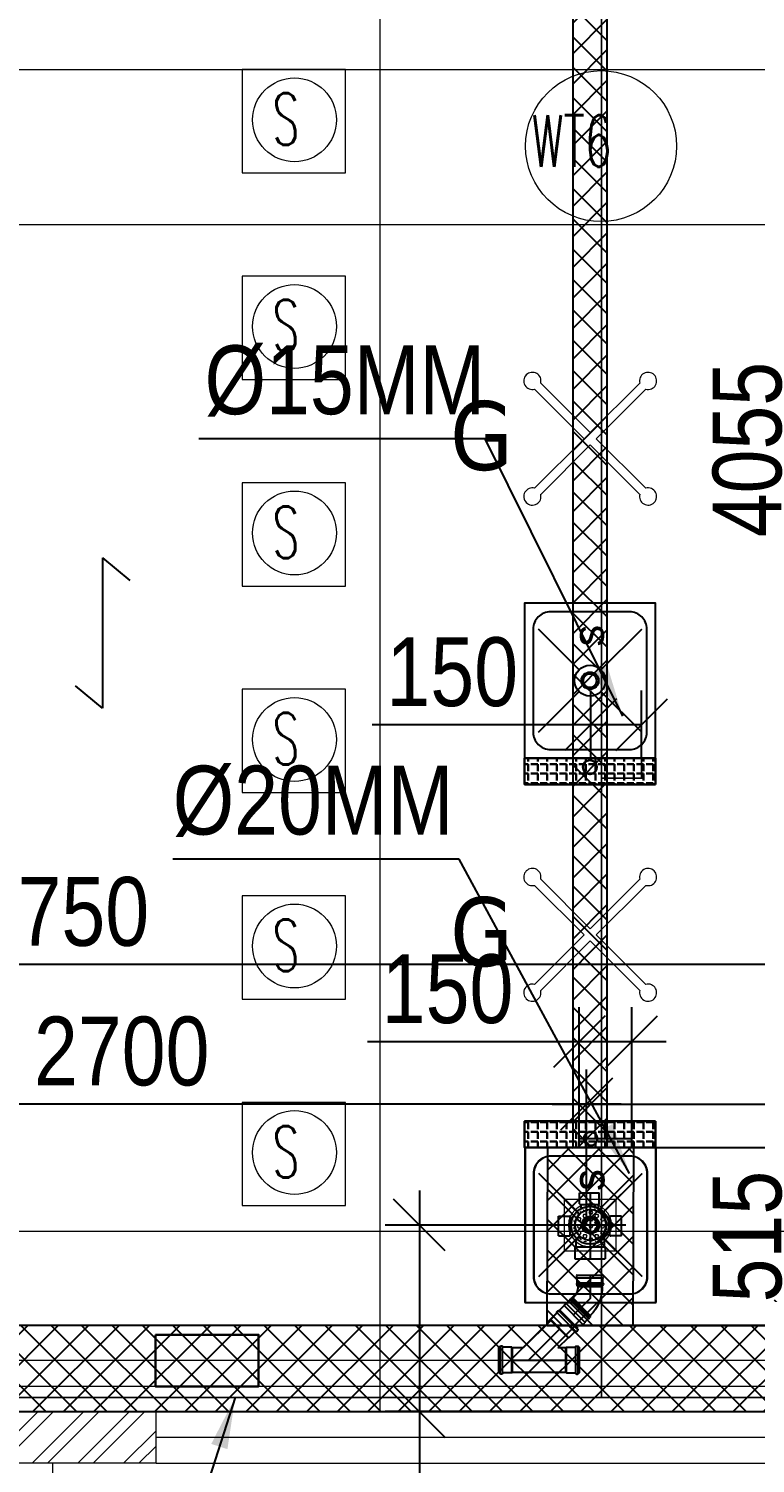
# Model space of a CAD drawing. Header units: inches. Extents: x 5899882 to 5988838, y -468923 to -96891.
# Drawn here: x 5962613 to 5964723, y -293920 to -289753 of the extents above; entities that cross this region are included whole.
import ezdxf

# ---------------------------------------------------------------- set-up
doc = ezdxf.new("R2010")
doc.units = ezdxf.units.IN
doc.header["$MEASUREMENT"] = 0
doc.linetypes.add('1', pattern=[0])
doc.layers.get('Defpoints').update_dxf_attribs({"color": 8})
for name, color, linetype in [('0- SLC ARCH LAYOUT', 7, 'Continuous'), ('0- SLC DIMENSION', 7, 'Continuous'), ('0-SLC RCC 2ND. FLOOR', 7, 'Continuous'), ('0-SLC-40 MM Waste water pipe', 3, 'Continuous'), ('0-SLC-75MM WASTE PIPE', 6, 'Continuous'), ('0-SLC-DOMESTIC LINE', 5, 'DOMESTIC_LINE'), ('0-SLC-Multi nahani trap', 6, 'Continuous'), ('0-SLC-Raised portion', 1, 'Continuous'), ('0-SLC-Toilet fixture', 5, 'Continuous'), ('A-WALL-PATT', 252, 'Continuous')]:
    doc.layers.add(name, color=color, linetype=linetype)
for name, color, linetype, lineweight in [('0-SLC-100 mm Multi nahani trap jali', 253, 'Continuous', 13), ('ARCL-HATCH-B', 8, 'Continuous', 5), ('ARLC-COL', 8, 'Continuous', 30), ('ARLC-DIMF', 8, 'Continuous', 5), ('ARLC-DOOR-W', 8, 'Continuous', 5), ('ARLC-FUR (NOMN)', 8, 'Continuous', 9), ('ARLC-FURN', 8, 'Continuous', 9), ('ARLC-GAS BURNER', 8, 'Continuous', 5), ('ARLC-SINK', 8, 'Continuous', 9), ('ARLC-WALL', 8, 'Continuous', 15)]:
    doc.layers.add(name, color=color, linetype=linetype, lineweight=lineweight)
doc.styles.add('ARIAL', font='tahoma.ttf')
doc.styles.add('RS', font='simplex8.shx', dxfattribs={"width": 0.6, "height": 150})
doc.styles.get("Standard").update_dxf_attribs({"font": 'arial.ttf'})
doc.styles.add('swis cn bt', font='swissc.ttf')
doc.linetypes.add('DOMESTIC_LINE', pattern='A,0.5,-0.2,["DWS",ARIAL,S=0.1,R=0,X=-0.1,Y=-0.05],-0.25', length=0.95)
doc.dimstyles.new('SLC', dxfattribs={"dimtxt": 200, "dimasz": 150, "dimexe": 100, "dimexo": 0, "dimgap": 50, "dimtad": 1, "dimdec": 0, "dimrnd": 5, "dimzin": 1, "dimdsep": 46, "dimtxsty": 'swis cn bt', "dimblk": 'OBLIQUE', "dimcen": 60, "dimdle": 100, "dimclrd": 256, "dimclre": 256, "dimclrt": 256, "dimazin": 0, "dimtfac": 1, "dimtdec": 0, "dimtofl": 0, "dimtmove": 0, "dimatfit": 3, "dimfxl": 0.18, "dimtolj": 1, "dimtzin": 0, "dimarcsym": 0})

# ---------------------------------------------------------------- blocks, each defined once
blk = doc.blocks.new('sk')
for p, q in [((5826975.9, -135444.1), (5827094.1, -135562.3)), ((5827157.8, -135562.3), (5827275.9, -135444.1)), ((5826975.9, -135744.1), (5827094.1, -135625.9)), ((5827157.8, -135625.9), (5827275.9, -135744.1))]:
    blk.add_line(p, q)
for radius in [45, 25]:
    blk.add_circle((5827125.9, -135594.1), radius)
at = {"layer": 'ARLC-SINK'}
blk.add_lwpolyline([(5826900.9, -135784.1), (5827350.9, -135784.1), (5827350.9, -135404.1), (5826900.9, -135404.1)], close=True, dxfattribs=at)
blk.add_lwpolyline([(5826975.9, -135759.1), (5827275.9, -135759.1, 0.414214), (5827325.9, -135709.1), (5827325.9, -135479.1, 0.414214), (5827275.9, -135429.1), (5826975.9, -135429.1, 0.414214), (5826925.9, -135479.1), (5826925.9, -135709.1, 0.414214)], format="xyb", close=True, dxfattribs=at)
blk.add_text('s', height=90, dxfattribs=at).set_placement((5827225.2, -135634.2))
blk = doc.blocks.new('FGVRRGBV')
at = {"layer": 'ARLC-GAS BURNER'}
for points in [[(5956168.2, -143896.6), (5956312, -143752.8), (5956168.2, -143609)], [(5956329.7, -143735.1), (5956185.9, -143591.3)], [(5956329.7, -143735.1), (5956473.4, -143591.3)], [(5956491.1, -143896.6), (5956347.3, -143752.8), (5956491.1, -143609)], [(5956329.7, -143770.5), (5956185.9, -143914.3)], [(5956329.7, -143770.5), (5956473.4, -143914.3)]]:
    blk.add_lwpolyline(points, dxfattribs=at)
for centre, start, end in [((5956161.7, -143584.9), 345, 285), ((5956497.6, -143584.9), 255, 195), ((5956161.7, -143920.7), 75, 15), ((5956497.6, -143920.7), 165, 105)]:
    blk.add_arc(centre, 25, start, end, dxfattribs=at)
at = {"layer": 'ARLC-GAS BURNER', "insert": (5956014.2, -143745.3), "char_height": 200, "attachment_point": 5, "style": 'ARIAL'}
blk.add_mtext('\\A1;G', dxfattribs=at)
blk = doc.blocks.new('A$C3DAD2E9A')
at = {"layer": 'ARCL-HATCH-B'}
h = blk.add_hatch(dxfattribs=at)
h.set_pattern_fill('ANSI32', color=256, scale=250)
h.set_pattern_definition([(45, (-5806111.7, 109613.3), (-66.2912607, 66.2912607), []), (45, (-5806067.505, 109613.3), (-66.2912607, 66.2912607), [])])
h.paths.add_polyline_path([(17797.2, -19723.5), (16897.2, -19723.5), (16897.2, -19873.5), (17797.2, -19873.5)])
at = {"layer": 'ARLC-DIMF'}
for p, q in [((18447.3, -15500), (18447.3, -19723.5)), ((13647.2, -19573.5), (21497.2, -19573.5))]:
    blk.add_line(p, q, dxfattribs=at)
at = {"layer": 'ARLC-DOOR-W'}
for p, q in [((17797.2, -19723.5), (20197.2, -19723.5)), ((20197.2, -19798.5), (17797.2, -19798.5)), ((17797.2, -19873.5), (20197.2, -19873.5))]:
    blk.add_line(p, q, dxfattribs=at)
at = {"layer": 'ARLC-FUR (NOMN)'}
for centre, radius in [((19089.4, -16047.1), 219.2), ((18199.2, -15970.9), 121.8), ((18199.2, -16570.9), 121.8), ((18199.2, -17170.9), 121.8), ((18199.2, -17770.9), 121.8), ((18199.2, -18370.9), 121.8), ((18199.2, -18970.9), 121.8)]:
    blk.add_circle(centre, radius, dxfattribs=at)
at = {"layer": 'ARLC-FURN'}
blk.add_line((17497.2, -22873.5), (17497.2, -19873.5), dxfattribs=at)
for points in [[(18447.3, -19723.5), (19667.3, -19723.5), (19667.3, -13703), (18447.3, -13703)], [(18047.3, -16125), (18347.3, -16125), (18347.3, -15825), (18047.3, -15825)], [(18047.3, -16725), (18347.3, -16725), (18347.3, -16425), (18047.3, -16425)], [(18047.3, -17325), (18347.3, -17325), (18347.3, -17025), (18047.3, -17025)], [(18047.3, -17925), (18347.3, -17925), (18347.3, -17625), (18047.3, -17625)], [(18047.3, -18525), (18347.3, -18525), (18347.3, -18225), (18047.3, -18225)], [(18047.3, -19125), (18347.3, -19125), (18347.3, -18825), (18047.3, -18825)]]:
    blk.add_lwpolyline(points, close=True, dxfattribs=at)
at = {"layer": 'ARLC-WALL', "ltscale": 0.1}
for p, q in [((17797.2, -19723.5), (13647.2, -19723.5)), ((17797.2, -19873.5), (17797.2, -19723.5)), ((17797.2, -19873.5), (16897.2, -19873.5))]:
    blk.add_line(p, q, dxfattribs=at)
at = {"layer": 'ARLC-GAS BURNER'}
for p in [(-5937271.8, 126855.6), (-5937271.8, 125414.4)]:
    blk.add_blockref('FGVRRGBV', p, dxfattribs=at)
at = {"layer": 'ARLC-SINK', "rotation": 90}
for p in [(-116536.8, -5844725.9), (-116536.8, -5846307.2), (-116535, -5846307.2)]:
    blk.add_blockref('sk', p, dxfattribs=at)
at = {"layer": 'ARLC-FUR (NOMN)', "style": 'RS', "width": 0.6}
for s, p in [('S ', (18135, -16043.7)), ('WT6', (18888, -16107.7)), ('S ', (18135, -16643.7)), ('S ', (18135, -17243.7)), ('S ', (18135, -17843.7)), ('S ', (18135, -18443.7)), ('S ', (18135, -19043.7))]:
    blk.add_text(s, height=150, dxfattribs=at).set_placement(p)
blk = doc.blocks.new('sink22')
at = {"color": 0}
for p, q in [((-150, 150), (-31.8, 31.8)), ((-150, 150), (-31.8, 31.8)), ((31.8, 31.8), (150, 150)), ((31.8, 31.8), (150, 150)), ((-150, -150), (-31.8, -31.8)), ((-150, -150), (-31.8, -31.8)), ((31.8, -31.8), (150, -150)), ((31.8, -31.8), (150, -150))]:
    blk.add_line(p, q, dxfattribs=at)
blk.add_lwpolyline([(-225, -190), (225, -190), (225, 190), (-225, 190)], close=True, dxfattribs=at)
blk.add_lwpolyline([(-150, -165), (150, -165, 0.414214), (200, -115), (200, 115, 0.414214), (150, 165), (-150, 165, 0.414214), (-200, 115), (-200, -115, 0.414214)], format="xyb", close=True, dxfattribs=at)
for radius in [45, 45, 25, 25]:
    blk.add_circle((0, 0), radius, dxfattribs=at)
blk = doc.blocks.new('FD COVER')
at = {"layer": '0-SLC-100 mm Multi nahani trap jali'}
h = blk.add_hatch(color=1, dxfattribs=at)
h.paths.add_polyline_path([(52.4, 0, 1), (-52.4, 0, 1)])
h.paths.add_polyline_path([(-49.7, 0, -1), (49.7, 0, -1)], flags=16)
h = blk.add_hatch(dxfattribs=at)
h.set_pattern_fill('HEX', color=1, scale=45.193777, style=0)
h.set_pattern_definition([(0, (-4759.384, 4380.386), (0, 9.78474), [5.649222, -11.298444]), (120, (-4759.384, 4380.386), (-8.473833, -4.89237), [5.649222, -11.298444]), (60, (-4753.735, 4380.386), (-8.473833, 4.89237), [5.649222, -11.298444])])
h.paths.add_polyline_path([(-49.7, 0, 1), (49.7, 0, 1)])
at = {"layer": '0-SLC-100 mm Multi nahani trap jali', "color": 1, "ltscale": 3}
for p, q in [((-75, 75), (-44.2, 44.2)), ((75, 75), (44.2, 44.2)), ((-44.2, -44.2), (-75, -75)), ((44.2, -44.2), (75, -75))]:
    blk.add_line(p, q, dxfattribs=at)
at = {"layer": '0-SLC-100 mm Multi nahani trap jali', "color": 1, "ltscale": 3, "const_width": 3.75}
blk.add_lwpolyline([(-75, -75), (75, -75), (75, 75), (-75, 75)], close=True, dxfattribs=at)
at = {"layer": '0-SLC-100 mm Multi nahani trap jali', "color": 1, "ltscale": 3}
blk.add_circle((0, 0), 62.5, dxfattribs=at)
blk = doc.blocks.new('A$C52224D05')
at = {"layer": '0-SLC-Multi nahani trap', "linetype": 'Continuous'}
h = blk.add_hatch(color=256, dxfattribs=at)
h.paths.add_polyline_path([(58.1, 0, 1), (-57.9, 0, 1)])
h.paths.add_polyline_path([(-54.9, 0, -1), (55.1, 0, -1)], flags=16)
for p, q in [((-25.9, 91.4), (-25.9, 77.8)), ((31.1, 91.4), (-25.9, 91.4)), ((0, 103.7), (0, -103.7)), ((31.1, 91.4), (31.1, 77.8)), ((-25.9, 77.8), (-25.9, 60.2)), ((28.7, 57.9), (-23.6, 57.9)), ((-22.4, 57.9), (-22.4, 50.2)), ((27.6, 57.9), (27.6, 47.6)), ((31.1, 77.8), (31.1, 60.2)), ((65.5, 44), (74, 44)), ((74, 44), (97.8, 44)), ((97.8, -44), (97.8, 44)), ((-96.3, 0), (95.2, 0)), ((-78.2, 26.7), (-93.7, 26.7)), ((-93.7, -30.2), (-93.7, 26.7)), ((-62.6, 26.7), (-78.2, 26.7)), ((-60.3, -27.9), (-60.3, 24.4)), ((-60.3, 23.3), (-50.5, 23.3)), ((41.1, 41), (63, 41)), ((63, -41.5), (63, 41.5)), ((-78.2, -30.2), (-93.7, -30.2)), ((-62.6, -30.2), (-77.7, -30.2)), ((-60.3, -26.7), (-50.5, -26.7)), ((41.1, -41), (63, -41)), ((-25.9, -77.8), (-25.9, -60.2)), ((-25.9, -91.4), (-25.9, -77.8)), ((28.7, -57.9), (-23.6, -57.9)), ((-22.4, -57.9), (-22.4, -50.2)), ((27.6, -57.9), (27.6, -47.6)), ((31.1, -77.8), (31.1, -60.2)), ((31.1, -91.4), (31.1, -77.8)), ((65.5, -44), (74, -44)), ((74, -44), (97.8, -44)), ((31.1, -91.4), (-25.9, -91.4))]:
    blk.add_line(p, q, dxfattribs=at)
blk.add_circle((0.1, 0), 55, dxfattribs=at)
for centre, radius, start, end in [((-23.6, 60.2), 2.33, 180, 270), ((28.7, 60.2), 2.33, 270, 0), ((65.5, 41.5), 2.5, 90, 180), ((-62.6, 24.4), 2.33, 0, 90), ((-62.6, -27.9), 2.33, 270, 0), ((65.5, -41.5), 2.5, 180, 270), ((-23.6, -60.2), 2.33, 90, 180), ((28.7, -60.2), 2.33, 0, 90)]:
    blk.add_arc(centre, radius, start, end, dxfattribs=at)
blk = doc.blocks.new('A$C23A5667F')
at = {"color": 0}
for p, q in [((-192.7, 122), (-122, 192.7)), ((-190.9, 117.9), (-117.9, 190.9)), ((-183.9, 110.8), (-110.8, 183.9)), ((-119, 189.7), (-122, 192.7)), ((-110.8, 187.4), (-114.3, 190.9)), ((-86.9, 157.6), (-112, 182.7)), ((-189.7, 119), (-192.7, 122)), ((-187.4, 110.8), (-190.9, 114.3)), ((-157.6, 86.9), (-182.7, 112)), ((-157.3, 86.6), (-86.6, 157.3)), ((-153.8, 86.6), (-86.6, 153.8)), ((-86.6, 157), (-86.6, 153.8)), ((-86.6, 153.8), (19.7, 47.5)), ((-157, 86.6), (-153.8, 86.6)), ((-153.8, 86.6), (-114.7, 47.5)), ((-193.3, 50), (-197.5, 50)), ((-197.5, -50), (-197.5, 50)), ((-193.3, -51.7), (-193.3, 51.7)), ((-185.8, 54.2), (-190.8, 54.2)), ((-183.3, -51.7), (-183.3, 51.7)), ((-147.8, 50), (-183.3, 50)), ((-147.5, -50), (-147.5, 50)), ((-147.3, 49.8), (-145, 47.5)), ((-145, -47.5), (-145, 47.5)), ((63.4, 49.8), (61.2, 47.5)), ((61.2, -47.5), (61.2, 47.5)), ((63.7, -50), (63.7, 50)), ((64, 50), (99.5, 50)), ((99.5, -51.7), (99.5, 51.7)), ((102, 54.2), (107, 54.2)), ((109.5, -51.7), (109.5, 51.7)), ((109.5, 50), (113.7, 50)), ((113.7, -50), (113.7, 50)), ((-193.3, -50), (-197.5, -50)), ((-185.8, -54.2), (-190.8, -54.2)), ((-147.8, -50), (-183.3, -50)), ((-147.3, -49.8), (-145, -47.5)), ((63.4, -49.8), (61.2, -47.5)), ((64, -50), (99.5, -50)), ((102, -54.2), (107, -54.2)), ((109.5, -50), (113.7, -50))]:
    blk.add_line(p, q, dxfattribs=at)
at = {"color": 8}
for points in [[(-120.2, 120.2), (0, 0)], [(61.2, 0), (-145, 0)]]:
    blk.add_lwpolyline(points, dxfattribs=at)
at = {"color": 0}
for points in [[(-145, 47.5), (-114.7, 47.5)], [(19.7, 47.5), (61.2, 47.5)], [(61.2, -47.5), (-145, -47.5)]]:
    blk.add_lwpolyline(points, dxfattribs=at)
for centre, radius, start, end in [((-116.1, 189.2), 2.5, 45, 135), ((-112.6, 185.6), 2.5, 315, 45), ((-189.2, 116.1), 2.5, 135, 225), ((-87.5, 157), 0.833, 0, 45), ((-185.6, 112.6), 2.5, 225, 315), ((-157, 87.5), 0.833, 225, 270), ((-190.8, 51.7), 2.5, 90, 180), ((-185.8, 51.7), 2.5, 0, 90), ((-147.8, 49.2), 0.833, 45, 90), ((64, 49.2), 0.833, 90, 135), ((102, 51.7), 2.5, 90, 180), ((107, 51.7), 2.5, 0, 90), ((-190.8, -51.7), 2.5, 180, 270), ((-185.8, -51.7), 2.5, 270, 0), ((-147.8, -49.2), 0.833, 270, 315), ((64, -49.2), 0.833, 225, 270), ((102, -51.7), 2.5, 180, 270), ((107, -51.7), 2.5, 270, 0)]:
    blk.add_arc(centre, radius, start, end, dxfattribs=at)
blk = doc.blocks.new('1248')
at = {"color": 0}
for p, q in [((-21.4, 74.3), (-74.3, 21.4)), ((-15.6, 68.6), (-68.6, 15.6)), ((-57.9, 4.9), (-4.9, 57.9)), ((-1.5, 54.5), (-54.5, 1.5)), ((-52.1, -0.9), (1, 52.1)), ((-52.1, -0.9), (1, 52.1)), ((0.8, 49.3), (-49.3, -0.8)), ((-21.4, 74.3), (-19.5, 75)), ((-19.5, 75), (-15, 70.5)), ((-15.6, 68.6), (-15, 70.5)), ((-4.9, 57.9), (-15.6, 68.6)), ((-4.9, 57.9), (-3, 58.5)), ((-3, 58.5), (-0.9, 56.5)), ((-1.5, 54.5), (-0.9, 56.5)), ((1, 52.1), (-1.5, 54.5)), ((0.8, 49.3), (1, 52.1)), ((-74.3, 21.4), (-75, 19.5)), ((-75, 19.5), (-70.6, 15)), ((-68.6, 15.6), (-70.6, 15)), ((-57.9, 4.9), (-68.6, 15.6)), ((-57.9, 4.9), (-58.5, 3)), ((-58.5, 3), (-56.5, 0.9)), ((-54.5, 1.5), (-56.5, 0.9)), ((-52.1, -0.9), (-54.5, 1.5)), ((34.2, -35.4), (34.3, 35.4)), ((34.3, 35.4), (36.2, 37.5)), ((36.2, 37.5), (39.6, 37.5)), ((36.2, 37.5), (36.2, -37.5)), ((36.2, 37.5), (36.2, -37.5)), ((39.6, 37.5), (40.5, 39.3)), ((39.6, -37.5), (39.6, 37.5)), ((43.5, 39.3), (40.5, 39.3)), ((44.4, 37.5), (43.5, 39.3)), ((44.4, 37.5), (59.5, 37.5)), ((44.4, 37.5), (44.4, -37.5)), ((59.5, 37.5), (60.5, 39.3)), ((59.5, -37.5), (59.5, 37.5)), ((66.8, 39.3), (60.5, 39.3)), ((66.8, 39.3), (67.8, 37.5)), ((67.8, -37.5), (67.8, 37.5)), ((-49.3, -0.8), (-52.1, -0.9)), ((34.2, -35.4), (36.2, -37.5)), ((36.2, -37.5), (39.6, -37.5)), ((39.6, -37.5), (40.5, -39.3)), ((43.5, -39.3), (40.5, -39.3)), ((44.4, -37.5), (43.5, -39.3)), ((44.4, -37.5), (59.5, -37.5)), ((59.5, -37.5), (60.5, -39.3)), ((66.8, -39.3), (60.5, -39.3)), ((67.8, -37.5), (66.8, -39.3))]:
    blk.add_line(p, q, dxfattribs=at)
at = {"color": 8}
blk.add_lwpolyline([(-47.9, 47.9), (0, 0), (67.8, 0)], dxfattribs=at)
at = {"color": 0}
for major_axis, start_param, end_param in [((0, 47.3), 2.356166, 3.141564), ((0, 118.1), 2.356191, 3.14159)]:
    blk.add_ellipse((34.3, 82.7), major_axis=major_axis, ratio=1, start_param=start_param, end_param=end_param, dxfattribs=at)
blk = doc.blocks.new('GYS')
for p, q in [((6635556, -325051.9), (6635556, -325488.3)), ((6635556, -325051.9), (6635635, -325117)), ((6635556, -325488.3), (6635477, -325423.2))]:
    blk.add_line(p, q)
blk = doc.blocks.new('A$C4AE13D6C')
at = {"layer": 'ARLC-COL', "color": 7}
blk.add_lwpolyline([(-12911.3, -11562), (-12611.3, -11562), (-12611.3, -11712), (-12911.3, -11712)], close=True, dxfattribs=at)
blk = doc.blocks.new('A$C77C3199A')
at = {"layer": 'ARLC-WALL', "color": 30}
for p, q in [((13125, -15825), (21645, -15825)), ((13125, -16275), (21645, -16275)), ((21645, -19200), (13645, -19200)), ((21645, -19650), (13645, -19650))]:
    blk.add_line(p, q, dxfattribs=at)
at = {"color": 8, "lineweight": 18}
blk.add_blockref('A$C4AE13D6C', (30706.3, -7938), dxfattribs=at)
at = {"color": 0}
blk.add_blockref('GYS', (-6617914, 307808.3), dxfattribs=at)
blk = doc.blocks.new('_OBLIQUE')
at = {"color": 0, "linetype": 'ByBlock'}
blk.add_line((-0.5, -0.5), (0.5, 0.5), dxfattribs=at)
blk = doc.blocks.new('*D286')
at = {"layer": '0- SLC DIMENSION', "lineweight": -2, "transparency": 16777216}
for p, q in [((5963748, -293127.8), (5963748, -293770)), ((5964243.4, -293227.8), (5963648, -293227.8)), ((5964243.4, -293770), (5963648, -293770)), ((5963748, -293770), (5963748, -294529.9))]:
    blk.add_line(p, q, dxfattribs=at)
at = {"layer": 'Defpoints', "color": 0, "transparency": 16777216}
for p in [(5964243.4, -293227.8), (5963748, -293770), (5964243.4, -293770)]:
    blk.add_point(p, dxfattribs=at)
at = {"layer": '0- SLC DIMENSION', "lineweight": -2, "transparency": 16777216, "xscale": 150, "yscale": 150, "zscale": 150}
for p, rotation in [((5963748, -293227.8), 90), ((5963748, -293770), 270)]:
    blk.add_blockref('_OBLIQUE', p, dxfattribs=dict(at, rotation=rotation))
at = {"layer": '0- SLC DIMENSION', "transparency": 16777216, "insert": (5963595.5, -294293), "char_height": 200, "attachment_point": 5, "rotation": 90, "style": 'swis cn bt'}
blk.add_mtext('\\A1;540', dxfattribs=at)
blk = doc.blocks.new('*D287')
at = {"layer": '0- SLC DIMENSION', "lineweight": -2, "transparency": 16777216}
for p, q in [((5964233.4, -293227.8), (5964233.4, -292776.5)), ((5966831.1, -293227.8), (5966831.1, -292776.5)), ((5964133.4, -292876.5), (5966931.1, -292876.5))]:
    blk.add_line(p, q, dxfattribs=at)
at = {"layer": 'Defpoints', "color": 0, "transparency": 16777216}
for p in [(5966831.1, -292876.5), (5964233.4, -293227.8), (5966831.1, -293227.8)]:
    blk.add_point(p, dxfattribs=at)
at = {"layer": '0- SLC DIMENSION', "lineweight": -2, "transparency": 16777216, "xscale": 150, "yscale": 150, "zscale": 150, "rotation": 180}
blk.add_blockref('_OBLIQUE', (5964233.4, -292876.5), dxfattribs=at)
at = {"layer": '0- SLC DIMENSION', "lineweight": -2, "transparency": 16777216, "xscale": 150, "yscale": 150, "zscale": 150}
blk.add_blockref('_OBLIQUE', (5966831.1, -292876.5), dxfattribs=at)
at = {"layer": '0- SLC DIMENSION', "transparency": 16777216, "insert": (5965532.2, -292723.7), "char_height": 200, "attachment_point": 5, "style": 'swis cn bt'}
blk.add_mtext('\\A1;2600', dxfattribs=at)
blk = doc.blocks.new('*D288')
at = {"layer": '0- SLC DIMENSION', "lineweight": -2, "transparency": 16777216}
for p, q in [((5961533.4, -293228.4), (5961533.4, -292776.5)), ((5964233.4, -293227.8), (5964233.4, -292776.5)), ((5964333.4, -292876.5), (5961433.4, -292876.5))]:
    blk.add_line(p, q, dxfattribs=at)
at = {"layer": 'Defpoints', "color": 0, "transparency": 16777216}
for p in [(5961533.4, -292876.5), (5961533.4, -293228.4), (5964233.4, -293227.8)]:
    blk.add_point(p, dxfattribs=at)
at = {"layer": '0- SLC DIMENSION', "lineweight": -2, "transparency": 16777216, "xscale": 150, "yscale": 150, "zscale": 150, "rotation": 180}
blk.add_blockref('_OBLIQUE', (5961533.4, -292876.5), dxfattribs=at)
at = {"layer": '0- SLC DIMENSION', "lineweight": -2, "transparency": 16777216, "xscale": 150, "yscale": 150, "zscale": 150}
blk.add_blockref('_OBLIQUE', (5964233.4, -292876.5), dxfattribs=at)
at = {"layer": '0- SLC DIMENSION', "transparency": 16777216, "insert": (5962883.4, -292723.7), "char_height": 200, "attachment_point": 5, "style": 'swis cn bt'}
blk.add_mtext('\\A1;2700', dxfattribs=at)
blk = doc.blocks.new('*D290')
at = {"layer": '0- SLC DIMENSION', "lineweight": -2, "transparency": 16777216}
for p, q in [((5958833.3, -293520), (5958833.3, -292370.8)), ((5966583.3, -293520), (5966583.3, -292370.8)), ((5966683.3, -292470.8), (5958733.3, -292470.8))]:
    blk.add_line(p, q, dxfattribs=at)
at = {"layer": 'Defpoints', "color": 0, "transparency": 16777216}
for p in [(5958833.3, -292470.8), (5958833.3, -293520), (5966583.3, -293520)]:
    blk.add_point(p, dxfattribs=at)
at = {"layer": '0- SLC DIMENSION', "lineweight": -2, "transparency": 16777216, "xscale": 150, "yscale": 150, "zscale": 150}
for p, rotation in [((5958833.3, -292470.8), 180.0000000000275), ((5966583.3, -292470.8), 2.749800387391588e-11)]:
    blk.add_blockref('_OBLIQUE', p, dxfattribs=dict(at, rotation=rotation))
at = {"layer": '0- SLC DIMENSION', "transparency": 16777216, "insert": (5962708.3, -292318.2), "char_height": 200, "attachment_point": 5, "style": 'swis cn bt'}
blk.add_mtext('\\A1;7750', dxfattribs=at)
blk = doc.blocks.new('*D307')
at = {"layer": '0- SLC DIMENSION', "lineweight": -2, "transparency": 16777216}
for p, q in [((5964853.4, -288847.7), (5964853.4, -293102.4)), ((5964293.4, -288947.7), (5964953.4, -288947.7)), ((5964293.4, -293002.4), (5964953.4, -293002.4))]:
    blk.add_line(p, q, dxfattribs=at)
at = {"layer": 'Defpoints', "color": 0, "transparency": 16777216}
for p in [(5964293.4, -288947.7), (5964293.4, -293002.4), (5964853.4, -293002.4)]:
    blk.add_point(p, dxfattribs=at)
at = {"layer": '0- SLC DIMENSION', "lineweight": -2, "transparency": 16777216, "xscale": 150, "yscale": 150, "zscale": 150}
for p, rotation in [((5964853.4, -288947.7), 90), ((5964853.4, -293002.4), 270)]:
    blk.add_blockref('_OBLIQUE', p, dxfattribs=dict(at, rotation=rotation))
at = {"layer": '0- SLC DIMENSION', "transparency": 16777216, "insert": (5964700.8, -290975.1), "char_height": 200, "attachment_point": 5, "rotation": 90, "style": 'swis cn bt'}
blk.add_mtext('\\A1;4055', dxfattribs=at)
blk = doc.blocks.new('*D309')
at = {"layer": '0- SLC DIMENSION', "lineweight": -2, "transparency": 16777216}
for p, q in [((5964853.4, -292902.8), (5964853.4, -293620.1)), ((5964370.1, -293002.8), (5964953.4, -293002.8)), ((5964368.4, -293520.1), (5964953.4, -293520.1))]:
    blk.add_line(p, q, dxfattribs=at)
at = {"layer": 'Defpoints', "color": 0, "transparency": 16777216}
for p in [(5964370.1, -293002.8), (5964368.4, -293520.1), (5964853.4, -293520.1)]:
    blk.add_point(p, dxfattribs=at)
at = {"layer": '0- SLC DIMENSION', "lineweight": -2, "transparency": 16777216, "xscale": 150, "yscale": 150, "zscale": 150}
for p, rotation in [((5964853.4, -293002.8), 90), ((5964853.4, -293520.1), 270)]:
    blk.add_blockref('_OBLIQUE', p, dxfattribs=dict(at, rotation=rotation))
at = {"layer": '0- SLC DIMENSION', "transparency": 16777216, "insert": (5964700.7, -293261.4), "char_height": 200, "attachment_point": 5, "rotation": 90, "style": 'swis cn bt'}
blk.add_mtext('\\A1;515', dxfattribs=at)
blk = doc.blocks.new('*D563')
at = {"layer": '0- SLC DIMENSION', "lineweight": -2, "transparency": 16777216}
for p, q in [((5964245.3, -291871.5), (5964245.3, -291674.6)), ((5964393.3, -291871.5), (5964393.3, -291674.6)), ((5964245.3, -291774.6), (5963610.7, -291774.5)), ((5964393.3, -291774.6), (5964145.3, -291774.6))]:
    blk.add_line(p, q, dxfattribs=at)
at = {"layer": 'Defpoints', "color": 0, "transparency": 16777216}
for p in [(5964393.3, -291774.6), (5964245.3, -291871.5), (5964393.3, -291871.5)]:
    blk.add_point(p, dxfattribs=at)
at = {"layer": '0- SLC DIMENSION', "lineweight": -2, "transparency": 16777216, "xscale": 150, "yscale": 150, "zscale": 150}
for p, rotation in [((5964245.3, -291774.6), 179.990063433988), ((5964393.3, -291774.6), 359.990063433988)]:
    blk.add_blockref('_OBLIQUE', p, dxfattribs=dict(at, rotation=rotation))
at = {"layer": '0- SLC DIMENSION', "transparency": 16777216, "insert": (5963843.3, -291621.9), "char_height": 200, "attachment_point": 5, "rotation": 359.9901, "style": 'swis cn bt'}
blk.add_mtext('\\A1;150', dxfattribs=at)
blk = doc.blocks.new('*D567')
at = {"layer": '0- SLC DIMENSION', "lineweight": -2, "transparency": 16777216}
for p, q in [((5964212.3, -293002.6), (5964212.3, -292595.3)), ((5964364.6, -293002.7), (5964364.6, -292595.3)), ((5964212.3, -292695.3), (5963597.1, -292695.3)), ((5964464.6, -292695.3), (5964212.3, -292695.3))]:
    blk.add_line(p, q, dxfattribs=at)
at = {"layer": 'Defpoints', "color": 0, "transparency": 16777216}
for p in [(5964212.3, -292695.3), (5964212.3, -293002.6), (5964364.6, -293002.7)]:
    blk.add_point(p, dxfattribs=at)
at = {"layer": '0- SLC DIMENSION', "lineweight": -2, "transparency": 16777216, "xscale": 150, "yscale": 150, "zscale": 150, "rotation": 180}
blk.add_blockref('_OBLIQUE', (5964212.3, -292695.3), dxfattribs=at)
at = {"layer": '0- SLC DIMENSION', "lineweight": -2, "transparency": 16777216, "xscale": 150, "yscale": 150, "zscale": 150}
blk.add_blockref('_OBLIQUE', (5964364.6, -292695.3), dxfattribs=at)
at = {"layer": '0- SLC DIMENSION', "transparency": 16777216, "insert": (5963829.7, -292542.7), "char_height": 200, "attachment_point": 5, "style": 'swis cn bt'}
blk.add_mtext('\\A1;150', dxfattribs=at)

msp = doc.modelspace()

# ---------------------------------------------------------------- block references
at = {"layer": '0- SLC ARCH LAYOUT'}
msp.add_blockref('A$C3DAD2E9A', (5945186.1, -274046.5), dxfattribs=at)

# ---------------------------------------------------------------- next in the draw order: hatches: boundary and pattern name
at = {"layer": '0-SLC-Raised portion'}
h = msp.add_hatch(dxfattribs=at)
h.set_pattern_fill('ANSI37', color=4, scale=500, angle=270.1925)
h.set_pattern_definition([(315.1924968, (8735787.81, 326919.094), (44.0454454, 44.3424034), []), (45.1924968, (8735787.81, 326919.094), (-44.3424034, 44.0454454), [])])
h.paths.add_polyline_path([(5964193.3, -293003.2), (5964293.4, -293002.4), (5964293.4, -288947.7), (5964193.3, -288948.6)])
h = msp.add_hatch(dxfattribs=at)
h.set_pattern_fill('ANSI37', color=4, scale=500, angle=360)
h.paths.add_polyline_path([(5964118.4, -293520.1), (5964368.4, -293520.1), (5964370.1, -293002.8), (5964120.1, -293002.8)])
h = msp.add_hatch(dxfattribs=at)
h.set_pattern_fill('ANSI37', color=4, scale=500, angle=360)
h.set_pattern_definition([(45, (5360764.103, 2480449.64), (-44.1941738, 44.1941738), []), (135, (5360764.103, 2480449.64), (-44.1941738, -44.1941738), [])])
h.paths.add_polyline_path([(5966583.3, -293770), (5966583.3, -293520), (5958833.3, -293520), (5958833.3, -293770)])
at = {"layer": 'A-WALL-PATT', "lineweight": 30}
h = msp.add_hatch(dxfattribs=at)
h.set_pattern_fill('ANGLE', color=8, scale=4, angle=-180)
h.set_pattern_definition([(180, (5996250.255, -299264.818), (-2e-14, -27.94), [20.32, -7.62]), (270, (5996250.255, -299264.818), (27.94, -2e-14), [20.32, -7.62])])
h.paths.add_polyline_path([(5964433.3, -291948.2), (5964053.3, -291948.1), (5964053.4, -291871.5), (5964433.4, -291871.5)])
h = msp.add_hatch(dxfattribs=at)
h.set_pattern_fill('ANGLE', color=8, scale=4, angle=-180)
h.set_pattern_definition([(180, (5996250.255, -300026.16), (-2e-14, -27.94), [20.32, -7.62]), (270, (5996250.255, -300026.16), (27.94, -2e-14), [20.32, -7.62])])
h.paths.add_polyline_path([(5964433.3, -292926.2), (5964053.3, -292926.2), (5964053.4, -293002.9), (5964433.4, -293002.8)])

# ---------------------------------------------------------------- next in the draw order: linework, layer by layer
at = {"layer": '0-SLC-40 MM Waste water pipe', "lineweight": 30}
for centre in [(5964243, -291646.5), (5964242.9, -291897.7), (5964243.3, -291897.7), (5964245.1, -292977.1), (5964245.1, -293228.4)]:
    msp.add_circle(centre, 20, dxfattribs=at)
at = {"layer": '0-SLC-DOMESTIC LINE', "color": 5, "linetype": '1', "const_width": 5}
for points in [[(5964277, -288911), (5964277, -293728.5)], [(5958874, -293728.5), (5966786.5, -293728.5), (5966786.5, -290395.5), (5966901.8, -290395.5), (5966901.8, -290296.2)], [(5964393.2, -291871.5), (5964393.2, -291930), (5964277, -291930)], [(5964209, -292976.9), (5964364.6, -292976.9), (5964364.6, -293002.7)]]:
    msp.add_lwpolyline(points, dxfattribs=at)
at = {"layer": '0-SLC-Raised portion', "color": 4}
for points in [[(5964193.3, -293003.2), (5964293.4, -293002.4), (5964293.4, -288947.7), (5964193.3, -288948.6)], [(5964118.4, -293520.1), (5964368.4, -293520.1), (5964370.1, -293002.8), (5964120.1, -293002.8)], [(5966583.3, -293770), (5966583.3, -293520), (5958833.3, -293520), (5958833.3, -293770)]]:
    msp.add_lwpolyline(points, close=True, dxfattribs=at)
at = {"layer": 'A-WALL-PATT', "color": 8, "lineweight": 30}
for points in [[(5964433.3, -291948.2), (5964053.3, -291948.1), (5964053.4, -291871.5), (5964433.4, -291871.5)], [(5964433.3, -292926.2), (5964053.3, -292926.2), (5964053.4, -293002.9), (5964433.4, -293002.8)]]:
    msp.add_lwpolyline(points, close=True, dxfattribs=at)

# ---------------------------------------------------------------- next in the draw order: block references
at = {"layer": '0-SLC RCC 2ND. FLOOR'}
msp.add_blockref('A$C77C3199A', (5945186.1, -274046.5), dxfattribs=at)
at = {"layer": '0-SLC-100 mm Multi nahani trap jali', "lineweight": -3, "xscale": -1, "rotation": 180}
msp.add_blockref('FD COVER', (5964243.4, -293228.4), dxfattribs=at)
at = {"layer": '0-SLC-75MM WASTE PIPE'}
for name, p, xscale, yscale, zscale, rotation in [('1248', (5964243.4, -293441), -1.000059464691146, 1.000059464691146, 1.000059464691146, 44.99754348988116), ('A$C23A5667F', (5964064.3, -293620.1), -0.75, 0.75, 0.75, 0.000549886757168494)]:
    msp.add_blockref(name, p, dxfattribs=dict(at, xscale=xscale, yscale=yscale, zscale=zscale, rotation=rotation))
at = {"layer": '0-SLC-Multi nahani trap', "linetype": 'Continuous', "extrusion": (0, 0, -1), "xscale": -1, "zscale": -1, "rotation": 90}
msp.add_blockref('A$C52224D05', (-5964243.4, -293228.4), dxfattribs=at)
at = {"layer": '0-SLC-Toilet fixture', "color": 140, "rotation": 90}
for p in [(5964243.4, -291646.5), (5964245.1, -293227.8)]:
    msp.add_blockref('sink22', p, dxfattribs=at)

# ---------------------------------------------------------------- next in the draw order: texts
at = {"layer": '0-SLC-DOMESTIC LINE', "linetype": '1', "char_height": 200, "width": 687.595}
for s, insert, attachment_point in [('{\\fSwis721 Cn BT|b0|i0|c0|p34;%%C15MM}', (5963938.9, -290672.5), 3), ('{\\fSwis721 Cn BT|b0|i0|c0|p34;%%C20MM}', (5963031.7, -291893.5), 1)]:
    msp.add_mtext(s, dxfattribs=dict(at, insert=insert, attachment_point=attachment_point))

# ---------------------------------------------------------------- next in the draw order: dimensions: what is measured, and where the dimension line sits
at = {"layer": '0- SLC DIMENSION', "color": 1}
for base, p1, p2, picture, middle in [((5964853.4, -293002.4), (5964293.4, -288947.7), (5964293.4, -293002.4), '*D307', (5964700.8, -290975.1)), ((5964853.4, -293520.1), (5964370.1, -293002.8), (5964368.4, -293520.1), '*D309', (5964700.7, -293261.4))]:
    dim = msp.add_linear_dim(base=base, p1=p1, p2=p2, angle=90, dimstyle='SLC', dxfattribs=at)
    dim.commit()
    dim.dimension.update_dxf_attribs({"geometry": picture, "text_midpoint": middle})
for base, p1, p2, angle, picture, middle, dimtype in [((5964393.3, -291774.6), (5964245.3, -291871.5), (5964393.3, -291871.5), 359.9901, '*D563', (5963843.3, -291774.6), 161), ((5963748, -293770), (5964243.4, -293227.8), (5964243.4, -293770), 90, '*D286', (5963748, -294293), 160)]:
    dim = msp.add_linear_dim(base=base, p1=p1, p2=p2, angle=angle, dimstyle='SLC', dxfattribs=at)
    dim.commit()
    dim.dimension.update_dxf_attribs({"geometry": picture, "text_midpoint": middle, "dimtype": dimtype})
dim = msp.add_aligned_dim(p1=(5966583.3, -293520), p2=(5958833.3, -293520), distance=-1049.2, dimstyle='SLC', dxfattribs=at)
dim.commit()
dim.dimension.update_dxf_attribs({"geometry": '*D290', "text_midpoint": (5962708.3, -292318.2)})
for base, p1, p2, picture, middle in [((5964212.3, -292695.3), (5964364.6, -293002.7), (5964212.3, -293002.6), '*D567', (5963829.7, -292542.7)), ((5961533.4, -292876.5), (5964233.4, -293227.8), (5961533.4, -293228.4), '*D288', (5962883.4, -292723.7)), ((5966831.1, -292876.5), (5964233.4, -293227.8), (5966831.1, -293227.8), '*D287', (5965532.2, -292723.7))]:
    dim = msp.add_linear_dim(base=base, p1=p1, p2=p2, dimstyle='SLC', dxfattribs=at)
    dim.commit()
    dim.dimension.update_dxf_attribs({"geometry": picture, "text_midpoint": middle})

# ---------------------------------------------------------------- next in the draw order: leaders
at = {"layer": '0-SLC-DOMESTIC LINE', "linetype": '1'}
for points in [[(5964338.3, -291750), (5963938.9, -290944), (5963107.8, -290944)], [(5964358.4, -293077.8), (5963862.9, -292165), (5963031.7, -292165)], [(5963213, -293728.5), (5963046.5, -294245), (5962215.4, -294245)]]:
    msp.add_leader(points, dimstyle='SLC', override={"dimgap": 50, "dimtad": 0, "dimfxlon": 1}, dxfattribs=at)

doc.saveas('drawing.dxf')
